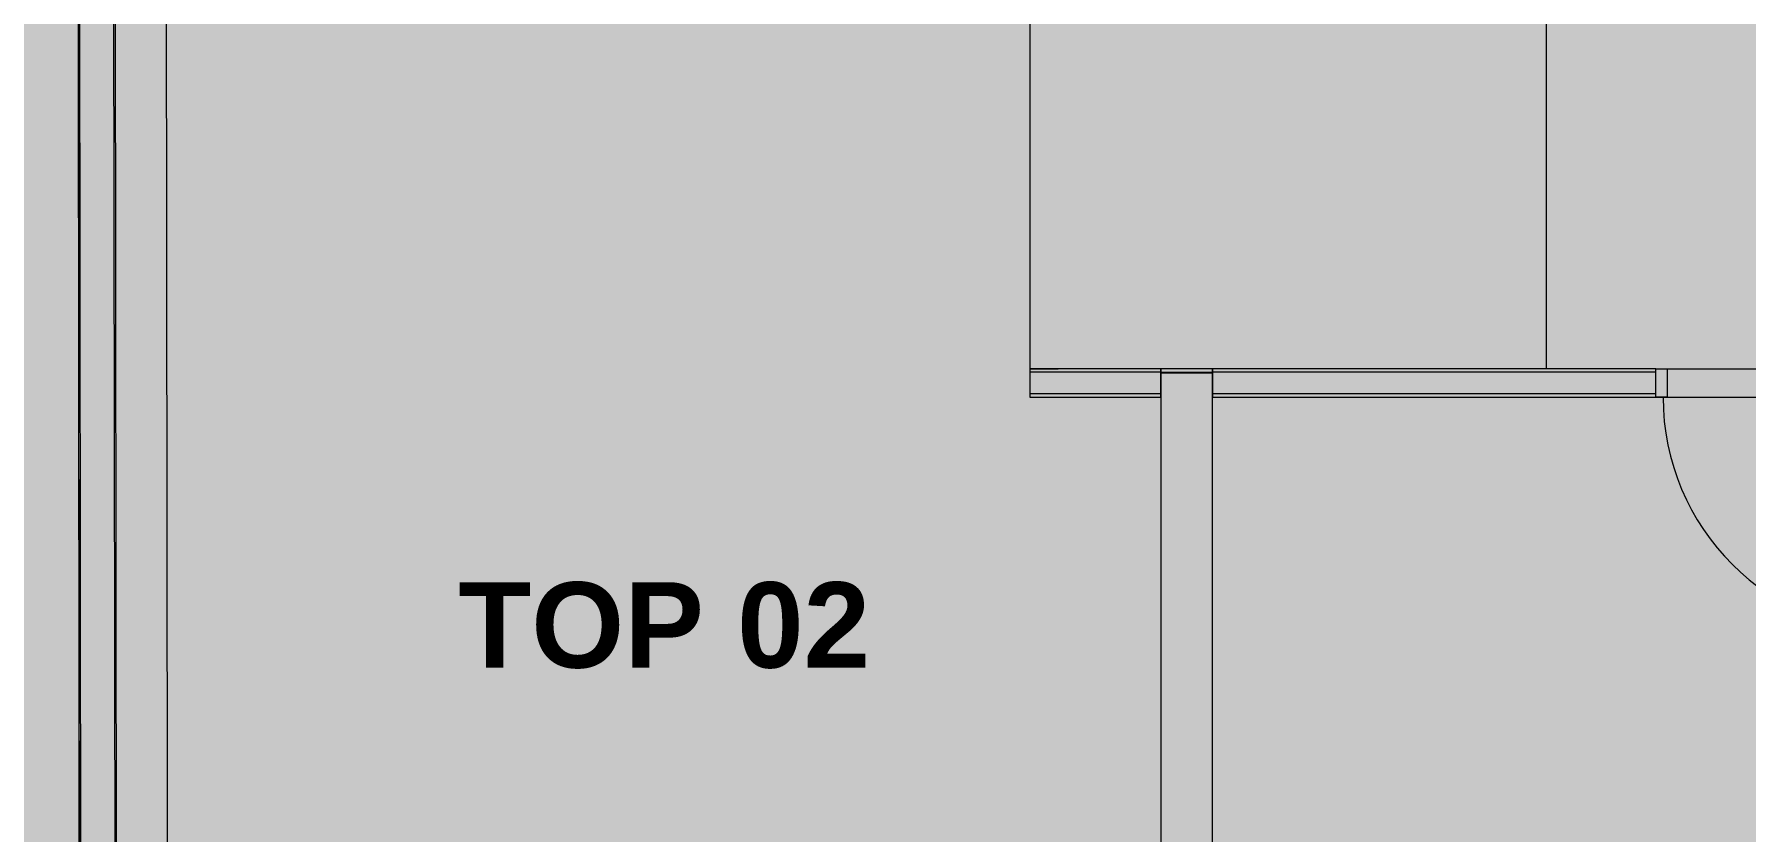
# Model space of a CAD drawing. Header units: metres. Extents: x -3.9 to 83, y -38 to 6.2.
# Drawn here: x 60.98 to 66.98, y -30.13 to -27.33 of the extents above; entities that cross this region are included whole.
import ezdxf

# ---------------------------------------------------------------- set-up
doc = ezdxf.new("R2010")
doc.units = ezdxf.units.M
doc.header["$MEASUREMENT"] = 0
for name, pattern in [('Schnittlinie', [0.006, 0.003, -0.0015, 0, -0.0015]), ('UNSICHTBAR', [0.4, 0, -0.4]), ('Wipeout_Contour', [1, 0, -1])]:
    doc.linetypes.add(name, pattern=pattern)
for name, color, linetype in [('0._Erdgeschoß PP Icon_3_0', 7, 'Continuous'), ('0._Erdgeschoß PP Icon_3_110 Wand Aussen', 7, 'Continuous'), ('0._Erdgeschoß PP Icon_3_120 Wand Innen tragend', 7, 'Continuous'), ('0._Erdgeschoß PP Icon_3_130 Wand Innen', 7, 'Continuous'), ('0._Erdgeschoß PP Icon_3_725 Nachbarbebauung', 7, 'Continuous'), ('0._Erdgeschoß PP Icon_3_810 Raum', 7, 'Continuous'), ('0._Erdgeschoß PP Icon_3_815 Raumbegrenzung', 7, 'Continuous'), ('0._Erdgeschoß PP Icon_3_905 VP Beschriftung Übersicht.Übersicht', 7, 'Continuous'), ('0._Erdgeschoß PP Icon_3_Neubau_840 Baulinien', 7, 'Continuous')]:
    doc.layers.add(name, color=color, linetype=linetype)
doc.styles.add('ERSTELLTER_STIL_11', font='arial.ttf')

msp = doc.modelspace()

# ---------------------------------------------------------------- wipeouts: each hides what was drawn before it
at = {"color": 254, "linetype": 'Wipeout_Contour', "lineweight": 0, "ltscale": 298.646124}
msp.add_wipeout([(57.4619, 3.5109), (57.4619, -37.8391), (81.8426, -37.8391), (81.8426, 3.5109)], dxfattribs=at).dxf.layer = '0._Erdgeschoß PP Icon_3_0'

# ---------------------------------------------------------------- next in the draw order: hatches: boundary and pattern name
at = {"layer": '0._Erdgeschoß PP Icon_3_110 Wand Aussen', "linetype": 'Continuous', "lineweight": 0, "true_color": 0x000000}
for points in [[(61.1293, -23.8454), (61.1419, -33.9304), (61.1469, -33.9304), (61.1344, -23.8515)], [(61.1344, -23.8515), (61.1469, -33.9304), (61.2669, -33.9302), (61.2545, -23.9986)], [(61.2546, -24.0454), (61.2669, -33.9302), (61.2719, -33.9302), (61.2596, -24.0454)], [(61.2598, -24.2254), (61.2719, -33.9302), (61.4519, -33.93), (61.4398, -24.2254)]]:
    msp.add_hatch(color=18, dxfattribs=at).paths.add_polyline_path(points)
at = {"layer": '0._Erdgeschoß PP Icon_3_120 Wand Innen tragend', "linetype": 'Continuous', "lineweight": 0, "true_color": 0x000000}
msp.add_hatch(color=18, dxfattribs=at).paths.add_polyline_path([(65.1102, -33.7504), (65.1102, -28.5154), (64.9302, -28.5154), (64.9302, -33.7504)])
at = {"layer": '0._Erdgeschoß PP Icon_3_130 Wand Innen', "linetype": 'Continuous', "lineweight": 0, "true_color": 0x000000}
for points in [[(64.9302, -28.5004), (64.4702, -28.5004), (64.4702, -28.5129), (64.9302, -28.5129)], [(65.1102, -28.5004), (64.9302, -28.5004), (64.9302, -28.5129), (65.1102, -28.5129)], [(65.1102, -28.5129), (66.6652, -28.5129), (66.6652, -28.5004), (65.1102, -28.5004)], [(64.4702, -28.5879), (64.9302, -28.5879), (64.9302, -28.5129), (64.4702, -28.5129)], [(65.1102, -28.5879), (66.6652, -28.5879), (66.6652, -28.5129), (65.1102, -28.5129)], [(64.4702, -28.6004), (64.9302, -28.6004), (64.9302, -28.5879), (64.4702, -28.5879)], [(65.1102, -28.5879), (65.1102, -28.6004), (66.6652, -28.6004), (66.6652, -28.5879)]]:
    msp.add_hatch(color=18, dxfattribs=at).paths.add_polyline_path(points)
at = {"layer": '0._Erdgeschoß PP Icon_3_130 Wand Innen', "linetype": 'Continuous', "lineweight": 13, "true_color": 0xe8e2dc}
msp.add_hatch(color=254, dxfattribs=at).paths.add_polyline_path([(67.5552, -28.6004), (67.5552, -28.5004), (66.6652, -28.5004), (66.6652, -28.6004)])
at = {"layer": '0._Erdgeschoß PP Icon_3_130 Wand Innen', "linetype": 'Continuous', "lineweight": 0, "true_color": 0xffffff}
for points in [[(66.6652, -28.5004), (66.6652, -28.6004), (66.7052, -28.6004), (66.7052, -28.5004)], [(64.9302, -28.5154), (65.1102, -28.5154), (65.1102, -28.5129), (64.9302, -28.5129)]]:
    msp.add_hatch(color=7, dxfattribs=at).paths.add_polyline_path(points)
at = {"layer": '0._Erdgeschoß PP Icon_3_725 Nachbarbebauung', "linetype": 'Continuous', "lineweight": 0, "true_color": 0x1f1f1f}
msp.add_hatch(color=250, dxfattribs=at).paths.add_polyline_path([(57.4619, -27.155), (57.4619, -37.1282), (57.994, -37.0486), (59.8429, -36.7715), (61.1417, -36.5773), (61.1348, -26.6084)])
at = {"layer": '0._Erdgeschoß PP Icon_3_810 Raum', "linetype": 'Continuous', "lineweight": 13, "true_color": 0xe8e2dc}
for points in [[(64.5952, -25.3454), (64.5952, -27.2454), (64.5702, -27.2454), (64.4702, -27.2454), (64.4702, -28.5004), (66.3002, -28.5004), (66.3002, -27.2504), (66.2002, -27.2504), (66.2002, -26.6504), (66.2002, -25.1904), (64.5952, -25.1904)], [(64.4702, -26.5954), (61.4428, -26.5954), (61.4517, -33.7504), (64.9302, -33.7504), (64.9302, -28.6004), (64.4702, -28.6004), (64.4702, -27.2454)], [(66.3002, -28.5004), (68.7702, -28.5004), (68.7702, -26.9004), (68.5202, -26.9004), (68.5202, -26.6504), (66.3002, -26.6504), (66.3002, -27.2504)], [(65.1102, -28.6004), (65.1102, -33.7504), (67.6402, -33.7504), (67.6402, -28.6004)]]:
    msp.add_hatch(color=254, dxfattribs=at).paths.add_polyline_path(points)

# ---------------------------------------------------------------- next in the draw order: linework, layer by layer
at = {"layer": '0._Erdgeschoß PP Icon_3_110 Wand Aussen', "color": 7, "linetype": 'Continuous', "lineweight": 13, "ltscale": 1000}
for p, q in [((61.1344, -23.8515), (61.1469, -33.9304)), ((61.2546, -24.0454), (61.2669, -33.9302))]:
    msp.add_line(p, q, dxfattribs=at)
at = {"layer": '0._Erdgeschoß PP Icon_3_110 Wand Aussen', "color": 7, "linetype": 'Continuous', "lineweight": 18, "ltscale": 1000}
msp.add_line((61.2598, -24.2254), (61.2719, -33.9302), dxfattribs=at)
at = {"layer": '0._Erdgeschoß PP Icon_3_110 Wand Aussen', "color": 7, "linetype": 'Continuous', "lineweight": 13, "ltscale": 1000, "flags": 128}
msp.add_lwpolyline([(61.1293, -23.8454), (61.1419, -33.9304)], dxfattribs=at)
at = {"layer": '0._Erdgeschoß PP Icon_3_110 Wand Aussen', "color": 7, "linetype": 'Continuous', "lineweight": 18, "ltscale": 1000, "flags": 128}
msp.add_lwpolyline([(61.4519, -33.93), (61.4398, -24.2254)], dxfattribs=at)
at = {"layer": '0._Erdgeschoß PP Icon_3_120 Wand Innen tragend', "color": 7, "linetype": 'Continuous', "lineweight": 18, "ltscale": 1000, "flags": 128}
for points in [[(65.1102, -28.5154), (64.9302, -28.5154)], [(64.9302, -28.5154), (64.9302, -33.7504)], [(65.1102, -33.7504), (65.1102, -28.5154)]]:
    msp.add_lwpolyline(points, dxfattribs=at)
at = {"layer": '0._Erdgeschoß PP Icon_3_130 Wand Innen', "color": 7, "linetype": 'Continuous', "lineweight": 18, "ltscale": 1000}
for p, q in [((66.6652, -28.5129), (66.6652, -28.5004)), ((66.6652, -28.5129), (66.6652, -28.5004)), ((66.6652, -28.5129), (66.6652, -28.5004)), ((64.9302, -28.5129), (64.4702, -28.5129)), ((64.9302, -28.5129), (65.1102, -28.5129)), ((66.6652, -28.5129), (65.1102, -28.5129)), ((66.6652, -28.5879), (66.6652, -28.5129)), ((66.6652, -28.5879), (66.6652, -28.5129)), ((66.6652, -28.5879), (66.6652, -28.5129)), ((64.4702, -28.5879), (64.9302, -28.5879)), ((65.1102, -28.5879), (66.6652, -28.5879)), ((66.6652, -28.6004), (66.6652, -28.5879)), ((66.6652, -28.6004), (66.6652, -28.5879)), ((66.6652, -28.6004), (66.6652, -28.5879))]:
    msp.add_line(p, q, dxfattribs=at)
at = {"layer": '0._Erdgeschoß PP Icon_3_130 Wand Innen', "color": 7, "linetype": 'Schnittlinie', "lineweight": 13, "ltscale": 1000}
for p, q in [((66.6652, -28.5004), (67.5552, -28.5004)), ((66.6652, -28.6004), (67.5552, -28.6004))]:
    msp.add_line(p, q, dxfattribs=at)
at = {"layer": '0._Erdgeschoß PP Icon_3_130 Wand Innen', "color": 8, "linetype": 'Continuous', "lineweight": 13, "ltscale": 1000}
for p, q in [((66.6652, -28.5004), (66.7052, -28.5004)), ((66.6652, -28.6004), (66.6652, -28.5004)), ((66.7052, -28.5004), (66.7052, -28.6004)), ((66.7052, -28.6004), (66.6652, -28.6004))]:
    msp.add_line(p, q, dxfattribs=at)
at = {"layer": '0._Erdgeschoß PP Icon_3_130 Wand Innen', "color": 7, "linetype": 'Continuous', "lineweight": 18, "ltscale": 1000, "flags": 128}
for points in [[(64.9302, -28.5004), (64.4702, -28.5004)], [(64.4702, -28.5004), (64.4702, -28.6004)], [(64.9302, -28.6004), (64.9302, -28.5004)], [(65.1102, -28.5004), (64.9302, -28.5004)], [(64.9302, -28.5004), (64.9302, -28.5154)], [(66.6652, -28.5004), (65.1102, -28.5004)], [(65.1102, -28.5004), (65.1102, -28.6004)], [(65.1102, -28.5154), (65.1102, -28.5004)], [(64.9302, -28.5154), (65.1102, -28.5154)], [(64.4702, -28.6004), (64.9302, -28.6004)], [(65.1102, -28.6004), (66.6652, -28.6004)]]:
    msp.add_lwpolyline(points, dxfattribs=at)
at = {"layer": '0._Erdgeschoß PP Icon_3_130 Wand Innen', "color": 8, "linetype": 'Continuous', "lineweight": 0, "ltscale": 1000}
msp.add_arc((67.5202, -28.6004), 0.83, 180, 270, dxfattribs=at)
at = {"layer": '0._Erdgeschoß PP Icon_3_725 Nachbarbebauung', "color": 8, "linetype": 'Continuous', "lineweight": 13, "ltscale": 1000, "flags": 128}
msp.add_lwpolyline([(57.4619, -37.1281), (59.8429, -36.7715), (57.994, -37.0486), (61.1417, -36.5773), (61.1348, -26.6084), (57.4619, -27.155)], dxfattribs=at)
at = {"layer": '0._Erdgeschoß PP Icon_3_815 Raumbegrenzung', "color": 8, "linetype": 'Schnittlinie', "lineweight": 13, "ltscale": 1000, "flags": 128}
for points in [[(64.5702, -27.2454), (64.4702, -27.2454), (64.4702, -28.5004), (64.5702, -28.5004)], [(66.1802, -27.2504), (66.2802, -27.2504), (66.2802, -28.5004)]]:
    msp.add_lwpolyline(points, dxfattribs=at)
at = {"layer": '0._Erdgeschoß PP Icon_3_Neubau_840 Baulinien', "color": 254, "linetype": 'UNSICHTBAR', "lineweight": 13, "ltscale": 1000, "true_color": 0xe3e3e3, "flags": 128}
msp.add_lwpolyline([(61.0752, -2.5506), (80.0602, -2.5516), (80.0332, -13.9955), (79.9787, -22.1207), (79.9238, -33.8784), (61.1417, -36.5773), (61.1316, -14.7535)], close=True, dxfattribs=at)

# ---------------------------------------------------------------- next in the draw order: texts
at = {"layer": '0._Erdgeschoß PP Icon_3_905 VP Beschriftung Übersicht.Übersicht', "color": 7, "linetype": 'Continuous', "lineweight": 13, "insert": (63.9104, -29.2495), "char_height": 0.3, "attachment_point": 3, "style": 'ERSTELLTER_STIL_11'}
msp.add_mtext('\\A1;{\\pqr;\\fHelvetica|b1|i0|c0|p0;\\W1.000000;TOP 02}', dxfattribs=at)

doc.saveas('drawing.dxf')
